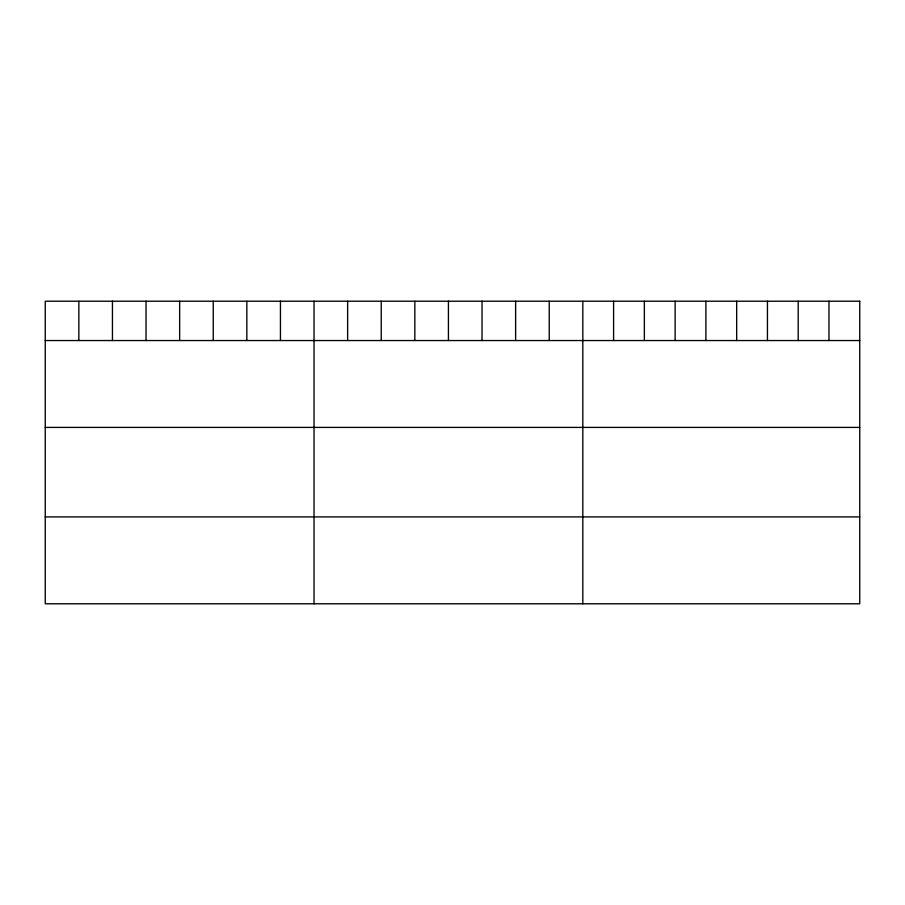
<?xml version="1.0" encoding="UTF-8"?>
<svg xmlns="http://www.w3.org/2000/svg" width="905" height="905" viewBox="0 0 905 905"><rect width="100%" height="100%" fill="white"/><g stroke="black" fill="none" stroke-linecap="round" stroke-linejoin="round"><path stroke-width="1.36" d="M45.25 340.54L859.75 340.54M45.25 427.409L859.75 427.409M45.25 516.913L859.75 516.913M828.98 301.218L828.98 340.54M798.21 301.218L798.21 340.54M767.44 301.218L767.44 340.54M736.67 301.218L736.67 340.54M705.9 301.218L705.9 340.54M675.13 301.218L675.13 340.54M644.36 301.218L644.36 340.54M613.59 301.218L613.59 340.54M582.82 301.218L582.82 603.782M549.222 301.218L549.222 340.54M515.624 301.218L515.624 340.54M482.026 301.218L482.026 340.54M448.428 301.218L448.428 340.54M414.829 301.218L414.829 340.54M381.231 301.218L381.231 340.54M347.633 301.218L347.633 340.54M314.035 301.218L314.035 603.782M280.437 301.218L280.437 340.54M246.839 301.218L246.839 340.54M213.241 301.218L213.241 340.54M179.643 301.218L179.643 340.54M146.044 301.218L146.044 340.54M112.446 301.218L112.446 340.54M78.848 301.218L78.848 340.54M859.75 301.218L45.25 301.218L45.25 603.782L859.75 603.782L859.75 301.218"/></g></svg>
